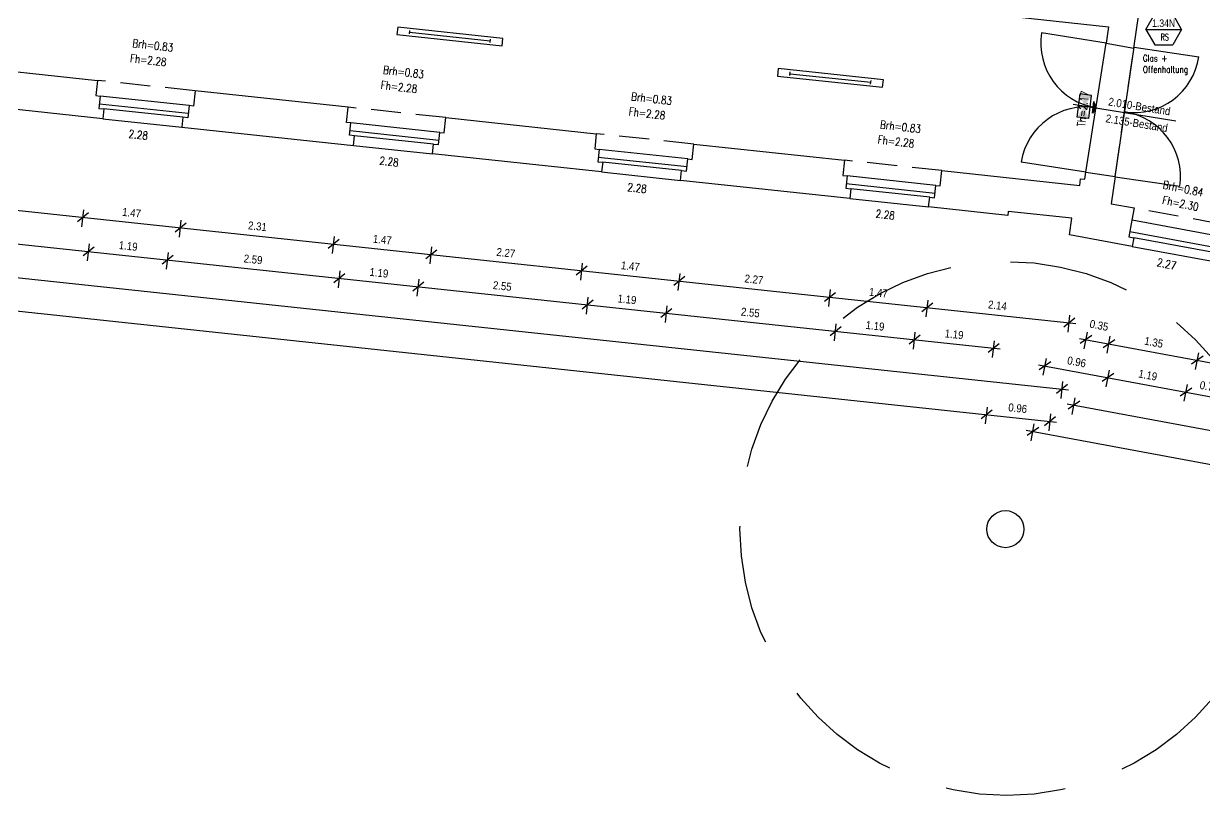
# Model space of a CAD drawing. Header units: metres. Extents: x -1139 to -992, y 249 to 309.
# Drawn here: x -1052.84 to -1035.14, y 270.98 to 282.54 of the extents above; entities that cross this region are included whole.
import ezdxf
from ezdxf.enums import TextEntityAlignment as Align

# ---------------------------------------------------------------- set-up
doc = ezdxf.new("R2010")
doc.units = ezdxf.units.M
doc.header["$LTSCALE"] = 0.03
for name, pattern in [('AUSGEZOGEN', [0]), ('DASHED', [0]), ('DOT', [6, 0, -6]), ('GESTRICHELT', [9, 6, -3]), ('GESTRICHELT2', [4.5, 3, -1.5])]:
    doc.linetypes.add(name, pattern=pattern)
doc.layers.get('0').update_dxf_attribs({"linetype": 'CONTINUOUS'})
for name, color, linetype in [('A_abriss', 44, '_ABBRUCH'), ('A_ansicht', 9, 'DASHED'), ('A_bemaßung', 2, 'CONTINUOUS'), ('A_BRANDSCHUTZ', 10, 'CONTINUOUS'), ('A_Fenster', 7, 'CONTINUOUS'), ('A_Gitterrost', 3, 'CONTINUOUS'), ('A_höhen', 3, 'CONTINUOUS'), ('A_NR_TÜR', 1, 'CONTINUOUS'), ('A_räume', 5, 'CONTINUOUS'), ('A_Tuernummern', 1, 'CONTINUOUS'), ('A_TXT-TUER', 1, 'CONTINUOUS'), ('A_türen', 9, 'CONTINUOUS'), ('A_verdeckt', 8, 'GESTRICHELT2'), ('A_wände', 4, 'CONTINUOUS'), ('E__LEUCHTEN', 6, 'AUSGEZOGEN')]:
    doc.layers.add(name, color=color, linetype=linetype)
doc.styles.add('arial-n', font='ARIALN.TTF')
doc.styles.add('BOLDSIMP_FNT', font='TXT', dxfattribs={"height": 1})
doc.styles.add('NORM', font='simplex.shx', dxfattribs={"width": 0.7, "bigfont": 'bigfont.shx'})
doc.styles.add('PITSIMP8', font='PITSIMP8.SHX')
doc.styles.add('SIMPLEX', font='simplex.shx', dxfattribs={"width": 0.8, "height": 0.1})
doc.linetypes.add('_ABBRUCH', pattern='A,25,[101,cadkon.shx,S=3.5,R=0,X=0,Y=0],25', length=50)

# ---------------------------------------------------------------- blocks, each defined once
blk = doc.blocks.new('SLASH1')
at = {"layer": 'A_bemaßung', "color": 2, "linetype": 'Continuous'}
for p, q in [((0.07663, 0.07663), (-0.07319, -0.07319)), ((0, -0.14068), (0, 0.11466))]:
    blk.add_line(p, q, dxfattribs=at)
blk = doc.blocks.new('Tür-Nr')
at = {"layer": 'A_NR_TÜR'}
for p, q in [((-0.057, -108.865), (0.077, -108.632)), ((0.077, -108.632), (0.347, -108.632)), ((0.481, -108.865), (0.347, -108.632)), ((-0.057, -108.865), (0.481, -108.865)), ((-0.057, -108.865), (0.077, -109.098)), ((0.481, -108.865), (0.347, -109.098)), ((0.077, -109.098), (0.347, -109.098))]:
    blk.add_line(p, q, dxfattribs=at)
at = {"layer": 'A_TXT-TUER', "style": 'arial-n', "flags": 4}
blk.add_attdef('TÜR-NR.', text='', height=0.113, dxfattribs=at).set_placement((0.211, -108.772), align=Align.MIDDLE_CENTER)
at = {"layer": 'A_TXT-TUER', "style": 'NORM', "width": 0.7}
for tag, flags, p in [('BRANDSCHUTZ', 4, (0.229, -108.981)), ('DIN', 5, (0.214, -109.198)), ('ABMESSUNG', 5, (0.214, -109.333)), ('MATERIAL', 5, (0.214, -109.467)), ('WANDART', 5, (0.214, -109.601)), ('ZARGE', 5, (0.214, -109.736)), ('SCHLOSS', 5, (0.214, -109.87)), ('BESCHLÄGE', 5, (0.214, -110.005)), ('SONSTIGES', 5, (0.214, -110.139))]:
    blk.add_attdef(tag, text='', height=0.0784, dxfattribs=dict(at, flags=flags)).set_placement(p, align=Align.MIDDLE_CENTER)
blk = doc.blocks.new('PU1')
at = {"color": 3}
for p, q in [((-119, -55), (-119, 70)), ((-119, 70), (131, 70)), ((131, -55), (131, 70)), ((-119, -55), (131, -55)), ((-56, -87), (69, -87)), ((6, -118), (-56, -87)), ((6, -118), (69, -87))]:
    blk.add_line(p, q, dxfattribs=at)
for points in [[(-119, 70), (-119, -55), (131, -55), (131, 70)], [(69, -87), (-56, -87), (6, -118)]]:
    blk.add_solid(points, dxfattribs=at)
blk = doc.blocks.new('2DEL_458')
for p, q in [((-0.384, -0.236), (-0.384, 0.236)), ((0.384, -0.236), (0.384, 0.236)), ((-0.384, 0), (0.384, 0))]:
    blk.add_line(p, q)
blk.add_lwpolyline([(-0.5, -0.5), (0.5, -0.5), (0.5, 0.5), (-0.5, 0.5)], close=True)
at = {"style": 'PITSIMP8', "flags": 9}
for tag, p in [('RAUM/GRUPPE', (-0.03, 0.159)), ('BEZEICHNUNG', (-0.03, 0.179)), ('POS.NR.G-LV', (-0.03, 0.139)), ('FABRIKAT', (-0.03, 0.119)), ('VOLUMENSTROM', (-0.03, 0.039)), ('DRUCK/-STUFE', (-0.03, 0.019)), ('ANSCHLUSS', (-0.03, -0.001)), ('KENNUNG', (-0.03, 0.079)), ('LEISTUNG', (-0.03, 0.059)), ('TYP', (-0.03, 0.099)), ('TEMPERATUR', (-0.03, -0.061)), ('SCHUTZART', (-0.03, -0.101)), ('DREHZAHL', (-0.03, -0.081)), ('GROESSE', (-0.03, -0.021)), ('DN', (-0.03, -0.041)), ('SPANNUNG/FREQUENZ', (-0.03, -0.121)), ('GEWICHT', (-0.03, -0.141)), ('FREI', (-0.03, -0.161)), ('FREI', (-0.03, -0.181)), ('FREI', (-0.03, -0.201))]:
    blk.add_attdef(tag, text='', height=0.01, dxfattribs=at).set_placement(p, align=Align.MIDDLE)

msp = doc.modelspace()

# ---------------------------------------------------------------- linework, layer by layer
at = {"layer": 'A_abriss', "ltscale": 0.3}
for p, q in [((-1036.61098, 282.25089), (-1037.5791, 282.40266)), ((-1036.91451, 280.31465), (-1036.61098, 282.25089)), ((-1036.91451, 280.31466), (-1037.88263, 280.46644))]:
    msp.add_line(p, q, dxfattribs=at)
for centre, start, end in [((-1036.61098, 282.2509), 171.090968, 261.089804), ((-1036.91452, 280.31465), 81.091056, 171.089145)]:
    msp.add_arc(centre, 0.97994, start, end, dxfattribs=at)
at = {"layer": 'A_ansicht', "color": 9, "linetype": 'Continuous'}
for p, q in [((-1050.35721, 281.31365), (-1051.68953, 281.45604)), ((-1051.65033, 281.11698), (-1050.46713, 280.99061)), ((-1046.59884, 280.912), (-1047.93116, 281.05438)), ((-1047.89195, 280.71557), (-1046.70874, 280.5892)), ((-1042.88024, 280.5146), (-1044.21257, 280.65698)), ((-1044.17333, 280.31841), (-1042.99013, 280.19204)), ((-1039.16163, 280.11719), (-1040.49397, 280.25958)), ((-1040.4547, 279.92125), (-1039.2715, 279.79488)), ((-1034.9044, 279.35169), (-1036.22179, 279.59634)), ((-1036.21848, 279.20343), (-1035.04857, 278.98619))]:
    msp.add_line(p, q, dxfattribs=at)
at = {"layer": 'A_bemaßung', "linetype": 'Continuous'}
for p, q in [((-1084.98898, 283.16913), (-1037.06632, 278.04766)), ((-1084.76917, 282.64279), (-1038.19793, 277.66575)), ((-1085.09525, 282.17478), (-1037.17259, 277.05334)), ((-1085.83049, 281.75051), (-1037.35248, 276.56971)), ((-1037.01137, 277.82501), (-1031.03691, 276.71555)), ((-1037.62583, 277.43056), (-1030.74232, 276.1523)), ((-1037.19395, 276.84182), (-1031.21949, 275.73236)), ((-1037.8084, 276.44737), (-1030.9249, 275.16911))]:
    msp.add_line(p, q, dxfattribs=at)
at = {"layer": 'A_bemaßung'}
msp.add_line((-1037.10463, 281.33713), (-1035.56557, 281.08705), dxfattribs=at)
at = {"layer": 'A_Fenster', "linetype": 'Continuous'}
for p, q in [((-1050.36996, 281.19435), (-1051.70229, 281.33673)), ((-1050.45142, 281.13768), (-1051.63461, 281.26414)), ((-1046.61158, 280.79268), (-1047.94392, 280.93508)), ((-1046.69305, 280.73604), (-1047.87625, 280.86248)), ((-1042.89298, 280.39529), (-1044.22532, 280.53766)), ((-1042.97446, 280.33863), (-1044.15765, 280.46508)), ((-1039.17439, 279.99789), (-1040.50672, 280.14027)), ((-1039.25586, 279.94123), (-1040.43905, 280.06768)), ((-1034.93727, 279.17474), (-1036.25465, 279.41938)), ((-1035.0247, 279.11468), (-1036.1946, 279.33195))]:
    msp.add_line(p, q, dxfattribs=at)
at = {"layer": 'A_Gitterrost', "color": 9}
msp.add_circle((-1038.12055, 274.96601), 0.27797, dxfattribs=at)
at = {"layer": 'A_räume', "color": 9, "linetype": 'GESTRICHELT', "ltscale": 10}
msp.add_circle((-1038.09932, 274.97578), 4, dxfattribs=at)
at = {"layer": 'A_türen', "color": 10, "linetype": 'Continuous'}
for p, q in [((-1036.47582, 280.24823), (-1036.19253, 282.18753)), ((-1036.19253, 282.18753), (-1035.22288, 282.04589)), ((-1036.47582, 280.24824), (-1035.50616, 280.1066))]:
    msp.add_line(p, q, dxfattribs=at)
for centre, start, end in [((-1036.19253, 282.18754), 261.689971, 351.688807), ((-1036.47581, 280.24822), 351.69063, 81.688719)]:
    msp.add_arc(centre, 0.97994, start, end, dxfattribs=at)
at = {"layer": 'A_verdeckt', "ltscale": 5}
for p, q in [((-1036.47556, 280.24989), (-1036.19464, 282.17429)), ((-1050.26812, 281.53544), (-1051.72972, 281.69163)), ((-1046.50976, 281.13378), (-1047.97135, 281.28998)), ((-1042.79116, 280.73637), (-1044.25276, 280.89258)), ((-1039.07256, 280.33897), (-1040.53415, 280.49518)), ((-1034.8657, 279.53267), (-1036.19295, 279.77915))]:
    msp.add_line(p, q, dxfattribs=at)
at = {"layer": 'A_wände', "linetype": 'Continuous'}
for p, q in [((-1036.19464, 282.17429), (-1036.08407, 282.93186)), ((-1038.97285, 282.75234), (-1036.57452, 282.49614)), ((-1036.57452, 282.49614), (-1036.61092, 282.2506)), ((-1036.61092, 282.2506), (-1036.19464, 282.17429))]:
    msp.add_line(p, q, dxfattribs=at)
at = {"layer": 'A_wände'}
msp.add_line((-1036.80526, 282.52079), (-1036.80526, 282.52079), dxfattribs=at)
at = {"layer": 'A_wände', "linetype": 'Continuous'}
for points in [[(-1054.14599, 281.38352), (-1054.13026, 281.53084), (-1054.05567, 281.52287), (-1054.03602, 281.7068), (-1053.97138, 281.6999), (-1053.94694, 281.92858), (-1051.72972, 281.69163), (-1051.75416, 281.46295), (-1051.68953, 281.45604), (-1051.70918, 281.2721), (-1051.63461, 281.26414), (-1051.65033, 281.11698), (-1054.14599, 281.38352)], [(-1050.45142, 281.13768), (-1050.46713, 280.99061), (-1047.89195, 280.71557), (-1047.87625, 280.86248), (-1047.95082, 280.87045), (-1047.93116, 281.05438), (-1047.99579, 281.06129), (-1047.97135, 281.28998), (-1050.26812, 281.53544), (-1050.29257, 281.30674), (-1050.35721, 281.31365), (-1050.37686, 281.12972), (-1050.45142, 281.13768)], [(-1046.70874, 280.5892), (-1046.69305, 280.73604), (-1046.61848, 280.72807), (-1046.59884, 280.912), (-1046.5342, 280.90509), (-1046.50976, 281.13378), (-1044.25276, 280.89258), (-1044.27719, 280.66389), (-1044.21257, 280.65698), (-1044.23222, 280.47305), (-1044.15765, 280.46508), (-1044.17333, 280.31841), (-1046.70874, 280.5892)], [(-1042.99013, 280.19204), (-1042.97446, 280.33863), (-1042.8999, 280.33066), (-1042.88024, 280.5146), (-1042.81559, 280.50769), (-1042.79116, 280.73637), (-1040.53415, 280.49518), (-1040.5586, 280.26648), (-1040.49397, 280.25958), (-1040.51362, 280.07564), (-1040.43905, 280.06768), (-1040.4547, 279.92125), (-1042.99013, 280.19204)], [(-1039.07256, 280.33897), (-1037.00594, 280.11851), (-1036.99531, 280.21794), (-1036.93077, 280.21104), (-1036.91452, 280.31465), (-1036.47556, 280.24989), (-1036.53498, 279.84266), (-1036.19295, 279.77915), (-1036.22672, 279.59725), (-1036.26836, 279.34564), (-1036.1946, 279.33195), (-1036.21848, 279.20343), (-1037.16235, 279.37869), (-1037.12652, 279.62505), (-1038.07827, 279.7267), (-1038.08451, 279.66811), (-1039.2715, 279.79488), (-1039.25586, 279.94123), (-1039.18129, 279.93325), (-1039.16163, 280.11719), (-1039.09699, 280.11028), (-1039.07256, 280.33897)]]:
    msp.add_lwpolyline(points, dxfattribs=at)

# ---------------------------------------------------------------- block references
at = {"layer": 'A_bemaßung', "color": 7}
for p, rotation in [((-1051.94917, 279.63819), 353.8999999999999), ((-1050.48757, 279.48198), 353.8999999999999), ((-1048.1908, 279.23653), 353.8999999999999), ((-1051.86309, 279.12613), 353.8999999999999), ((-1046.72921, 279.08033), 353.8999999999999), ((-1050.6799, 278.99969), 353.8999999999999), ((-1044.4722, 278.83912), 353.8999999999999), ((-1048.10473, 278.72448), 353.8999999999999), ((-1043.01061, 278.68294), 353.8999999999999), ((-1046.92153, 278.59804), 353.8999999999999), ((-1044.38614, 278.32709), 353.8999999999999), ((-1040.75361, 278.44173), 353.8999999999999), ((-1043.20295, 278.20063), 353.8999999999999), ((-1039.29201, 278.28553), 353.8999999999999), ((-1037.16576, 278.0583), 353.8999999999999), ((-1040.66754, 277.92968), 353.8999999999999), ((-1039.48435, 277.80323), 353.8999999999999), ((-1036.91306, 277.80675), 349.48), ((-1038.29736, 277.67638), 353.8999999999999), ((-1036.57102, 277.74324), 349.48), ((-1037.5275, 277.41231), 349.48), ((-1035.24378, 277.49676), 349.48), ((-1036.58364, 277.23703), 349.48), ((-1037.27202, 277.06395), 353.8999999999999), ((-1035.41373, 277.01978), 349.48), ((-1037.09563, 276.82356), 349.48), ((-1038.40365, 276.68205), 353.8999999999999), ((-1037.45192, 276.58033), 353.8999999999999), ((-1037.71009, 276.42911), 349.48)]:
    msp.add_blockref('SLASH1', p, dxfattribs=dict(at, rotation=rotation))
at = {"layer": 'A_Tuernummern'}
ref = msp.add_blockref('Tür-Nr', (-1035.96013, 391.32069), dxfattribs=at)
ref.add_attrib('TÜR-NR.', '1.34N', dxfattribs={"layer": 'A_TXT-TUER', "height": 0.112896, "style": 'arial-n'}).set_placement((-1035.74878, 282.54835), align=Align.MIDDLE_CENTER)
ref.add_attrib('BRANDSCHUTZ', 'RS', dxfattribs={"layer": 'A_TXT-TUER', "height": 0.1, "style": 'NORM', "width": 0.7}).set_placement((-1035.73147, 282.33976), align=Align.MIDDLE_CENTER)
at = {"layer": 'E__LEUCHTEN', "color": 7, "linetype": 'Continuous', "ltscale": 5, "xscale": 1.584999999999998, "yscale": 0.1120000000000232, "zscale": 1.585, "rotation": 353.8999905678044}
for p in [(-1046.44746, 282.34839), (-1040.74338, 281.72728)]:
    msp.add_blockref('2DEL_458', p, dxfattribs=at)
at = {"layer": 'E__LEUCHTEN', "xscale": 0.001400528303839453, "yscale": 0.001400528303747706, "zscale": 0.001400528304, "rotation": 82.87680821583132}
msp.add_blockref('PU1', (-1036.92765, 281.29434), dxfattribs=at)

# ---------------------------------------------------------------- texts
at = {"layer": 'A_bemaßung', "color": 7, "linetype": 'DOT', "style": 'BOLDSIMP_FNT', "width": 0.9}
for s, rotation, p in [('2.010-Bestand', 350.77043, (-1036.59062, 281.2811)), ('2.135-Bestand', 350.77043, (-1036.63139, 281.0302)), ('1.47', 353.8, (-1051.36901, 279.62647)), ('2.31', 353.8, (-1049.48217, 279.42482)), ('1.47', 353.8, (-1047.61064, 279.22482)), ('1.19', 353.8, (-1051.41959, 279.12903)), ('2.27', 353.8, (-1045.75904, 279.02694)), ('2.59', 353.8, (-1049.54807, 278.92902)), ('1.47', 353.8, (-1043.89206, 278.82742)), ('1.19', 353.8, (-1047.66123, 278.72737)), ('2.27', 353.8, (-1042.04042, 278.62953)), ('2.55', 353.8, (-1045.81216, 278.52977)), ('1.19', 353.8, (-1043.94263, 278.32997)), ('1.47', 353.8, (-1040.17345, 278.43001)), ('2.55', 353.8, (-1042.09356, 278.13237)), ('2.14', 353.8, (-1038.38977, 278.23939)), ('1.19', 353.8, (-1040.22403, 277.93257)), ('0.35', 349.4, (-1036.87259, 277.95172)), ('1.19', 353.8, (-1039.03895, 277.80592)), ('1.35', 349.4, (-1036.05248, 277.69779)), ('0.96', 349.4, (-1037.20825, 277.40388)), ('1.19', 349.4, (-1036.14125, 277.20573)), ('0.70', 349.4, (-1035.22245, 277.03511)), ('0.96', 353.8, (-1038.08611, 276.69839))]:
    msp.add_text(s, height=0.12, rotation=rotation, dxfattribs=at).set_placement(p, align=Align.BOTTOM_LEFT)
at = {"layer": 'A_BRANDSCHUTZ', "linetype": 'Continuous', "insert": (-1036.05995, 282.07278), "char_height": 0.1, "width": 1, "attachment_point": 1, "style": 'SIMPLEX'}
msp.add_mtext('Glas + Offenhaltung', dxfattribs=at)
at = {"layer": 'A_höhen', "linetype": 'Continuous', "style": 'SIMPLEX', "width": 0.8}
for s, rotation, p in [('Brh=0.83', 353.4, (-1050.90078, 282.21725)), ('Fh=2.28', 353.4, (-1050.96852, 281.99488)), ('Brh=0.83', 353.4, (-1047.14241, 281.8156)), ('Fh=2.28', 353.4, (-1047.21016, 281.59323)), ('Brh=0.83', 353.4, (-1043.42384, 281.4182)), ('Th=2.17', 83.4, (-1036.95715, 281.26542)), ('Fh=2.28', 353.4, (-1043.49157, 281.19582)), ('Brh=0.83', 353.4, (-1039.69286, 280.99725)), ('2.28', 353.4, (-1051.11835, 280.87661)), ('Fh=2.28', 353.4, (-1039.76061, 280.77489)), ('2.28', 353.4, (-1047.35998, 280.47495)), ('Brh=0.84', 348.313924, (-1035.4567, 280.06933)), ('2.28', 353.4, (-1043.64139, 280.07755)), ('Fh=2.30', 348.313924, (-1035.49446, 279.84687)), ('2.28', 353.4, (-1039.92277, 279.68014)), ('2.27', 348.313924, (-1035.70369, 278.93927))]:
    msp.add_text(s, height=0.12, rotation=rotation, dxfattribs=at).set_placement(p, align=Align.MIDDLE_CENTER)

doc.saveas('drawing.dxf')
